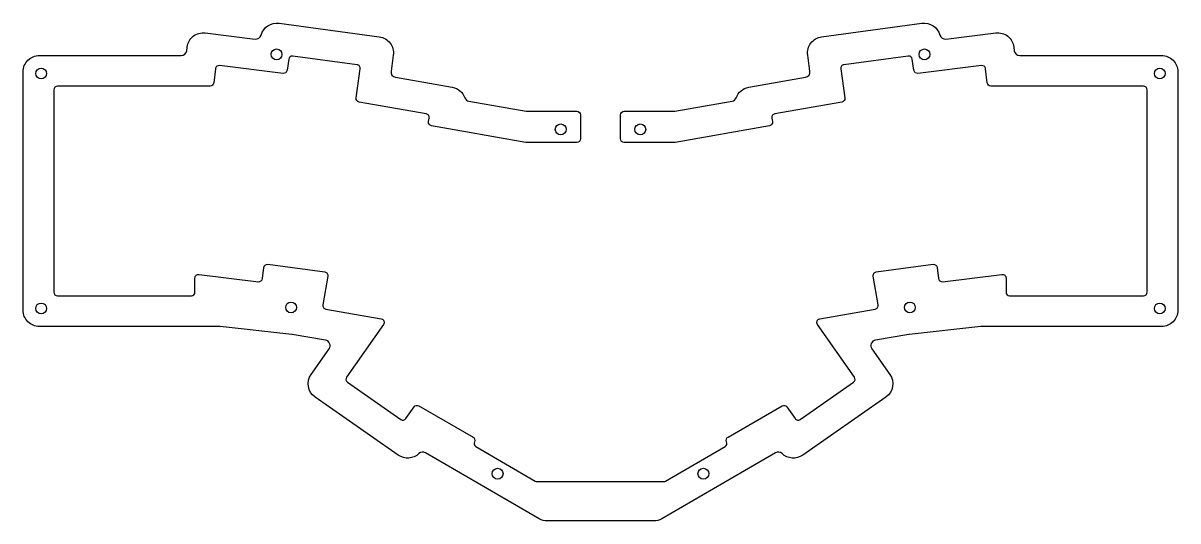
# Model space of a CAD drawing. Header units: millimetres. Extents: x -55 to 264, y 14 to 152.
import ezdxf

# ---------------------------------------------------------------- set-up
doc = ezdxf.new("R2010")
doc.units = ezdxf.units.MM
doc.layers.get('0').update_dxf_attribs({"linetype": 'CONTINUOUS'})

msp = doc.modelspace()

# ---------------------------------------------------------------- linework, layer by layer
msp.add_lwpolyline([(111.27, 119.08, -0.414214), (110.27, 120.08), (110.27, 126.69, -0.414214), (111.27, 127.69), (125.07, 127.69, 0.043648), (125.33, 127.71), (141.15, 130.5, 0.268074), (142.3, 131.46, -0.268093), (145.75, 134.36), (161.48, 137.13, 0.404033), (162.7, 138.82), (162.08, 143.27, -0.415777), (165.93, 148.35), (193.68, 152.1, -0.377183), (198.63, 148.81, 0.373757), (200.26, 147.71), (214.09, 149.41, -0.414245), (219.11, 145.49), (219.23, 144.49, 0.378894), (220.72, 143.17), (259.99, 143.17, -0.414214), (264.49, 138.67), (264.49, 72.57, -0.414214), (259.99, 68.07), (210.11, 68.07, 0.02701), (209.94, 68.06), (190.1, 65.91, 0.016601), (190.01, 65.9), (180.8, 64.28, 0.548642), (179.83, 61.94), (184.82, 54.81, -0.414189), (183.72, 48.54), (160.7, 32.42, -0.360725), (154.97, 32.89, 0.337103), (153.17, 33.12), (121.72, 14.83, -0.132432), (119.45, 14.22), (90.03, 14.22, -0.132432), (87.77, 14.83), (56.32, 33.12, 0.337103), (54.51, 32.89, -0.360725), (48.79, 32.42), (25.77, 48.54, -0.414189), (24.66, 54.81), (29.65, 61.94, 0.548642), (28.68, 64.28), (19.48, 65.9, 0.016601), (19.38, 65.91), (-0.46, 68.06, 0.02701), (-0.62, 68.07), (-50.51, 68.07, -0.414214), (-55.01, 72.57), (-55.01, 138.67, -0.414214), (-50.51, 143.17), (-11.23, 143.17, 0.378894), (-9.74, 144.49), (-9.62, 145.49, -0.414245), (-4.61, 149.41), (9.22, 147.71, 0.373757), (10.85, 148.81, -0.377183), (15.8, 152.1), (43.55, 148.35, -0.415777), (47.41, 143.27), (46.78, 138.82, 0.404033), (48, 137.13), (63.73, 134.36, -0.268093), (67.18, 131.46, 0.268074), (68.33, 130.5), (84.15, 127.71, 0.043648), (84.41, 127.69), (98.22, 127.69, -0.414214), (99.22, 126.69), (99.22, 120.08, -0.414214), (98.22, 119.08), (84.24, 119.08, -0.043648), (84.06, 119.1), (57.99, 123.69, -0.414198), (57.18, 124.85), (57.36, 125.84, 0.414218), (56.54, 126.99), (37.97, 130.27, -0.404033), (37.15, 131.39), (38.29, 139.47, 0.415777), (37.43, 140.6), (19.59, 143.01, 0.412652), (18.47, 142.16), (18.03, 139.05, -0.409142), (16.92, 138.2), (-0.68, 140.36, 0.414245), (-1.79, 139.49), (-2.28, 135.55, -0.378894), (-3.27, 134.67), (-45.51, 134.67, 0.414214), (-46.51, 133.67), (-46.51, 77.57, 0.414214), (-45.51, 76.57), (-8.46, 76.57, 0.414203), (-7.46, 77.57), (-7.46, 81.53, -0.450459), (-6.34, 82.52), (10.1, 80.5, 0.41409), (11.22, 81.37), (11.6, 84.44, -0.417612), (12.72, 85.31), (28.48, 83.18, -0.426048), (29.33, 82.02), (27.92, 74.06, 0.414218), (28.73, 72.9), (44.07, 70.2, -0.548642), (44.72, 68.64), (34.49, 54.03, 0.414189), (34.74, 52.64), (49.48, 42.31, 0.414225), (50.87, 42.56), (53.15, 45.82, -0.388892), (54.47, 46.11), (69.47, 37.45, -0.394378), (69.86, 36.15, 0.393505), (70.26, 34.84), (86.71, 25.27, 0.132432), (87.22, 25.14), (122.27, 25.14, 0.132432), (122.77, 25.27), (139.22, 34.84, 0.393505), (139.62, 36.15, -0.394378), (140.02, 37.45), (155.01, 46.11, -0.388892), (156.33, 45.82), (158.61, 42.56, 0.414225), (160, 42.31), (174.75, 52.64, 0.414189), (174.99, 54.03), (164.76, 68.64, -0.548642), (165.41, 70.2), (180.75, 72.9, 0.414218), (181.56, 74.06), (180.16, 82.02, -0.426048), (181.01, 83.18), (196.76, 85.31, -0.417612), (197.89, 84.44), (198.26, 81.37, 0.41409), (199.38, 80.5), (215.82, 82.52, -0.450459), (216.94, 81.53), (216.94, 77.57, 0.414203), (217.94, 76.57), (254.99, 76.57, 0.414214), (255.99, 77.57), (255.99, 133.67, 0.414214), (254.99, 134.67), (212.75, 134.67, -0.378894), (211.76, 135.55), (211.28, 139.49, 0.414245), (210.16, 140.36), (192.56, 138.2, -0.409142), (191.45, 139.05), (191.01, 142.16, 0.412652), (189.89, 143.01), (172.05, 140.6, 0.415777), (171.2, 139.47), (172.33, 131.39, -0.404033), (171.51, 130.27), (152.94, 126.99, 0.414218), (152.13, 125.84), (152.3, 124.85, -0.414198), (151.49, 123.69), (125.42, 119.1, -0.043648), (125.25, 119.08)], format="xyb", close=True)
for centre in [(15.12, 143.46), (194.37, 143.46), (-50.01, 138.17), (259.49, 138.17), (93.74, 122.69), (115.74, 122.69), (-50.01, 73.07), (19.14, 73.35), (190.34, 73.35), (259.49, 73.07), (76.28, 27.29), (133.2, 27.29)]:
    msp.add_circle(centre, 1.5)

doc.saveas('drawing.dxf')
